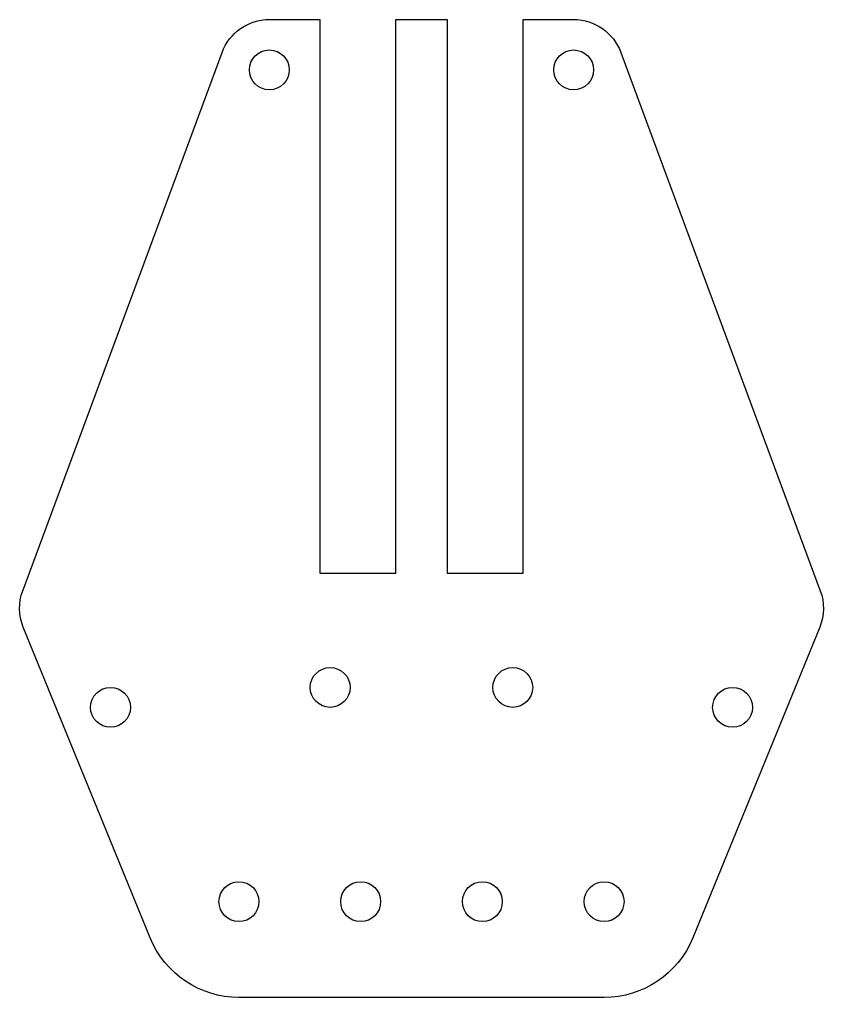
# Model space of a CAD drawing. Header units: millimetres. Extents: x 80 to 163, y 36 to 138.
import ezdxf

# ---------------------------------------------------------------- set-up
doc = ezdxf.new("R2010")
doc.units = ezdxf.units.MM
doc.layers.get('0').update_dxf_attribs({"linetype": 'CONTINUOUS'})

msp = doc.modelspace()

# ---------------------------------------------------------------- linework, layer by layer
msp.add_lwpolyline([(118.86, 137.79), (124.19, 137.79), (124.19, 80), (132.13, 80), (132.13, 137.79), (137.4, 137.79, -0.313775), (142.33, 134.35), (163.13, 78.17, -0.187688), (163.07, 74.36), (149.84, 41.93, -0.304765), (140.58, 35.71), (102.48, 35.71, -0.304765), (93.22, 41.93), (79.98, 74.36, -0.187688), (79.92, 78.17), (100.72, 134.35, -0.313775), (105.65, 137.79), (110.92, 137.79), (110.92, 80), (118.86, 80)], format="xyb", close=True)
for centre in [(105.65, 132.53), (137.4, 132.53), (112, 68.07), (131.05, 68.07), (89.08, 65.99), (153.98, 65.99), (102.48, 45.71), (115.18, 45.71), (127.88, 45.71), (140.58, 45.71)]:
    msp.add_circle(centre, 2.08)

doc.saveas('drawing.dxf')
